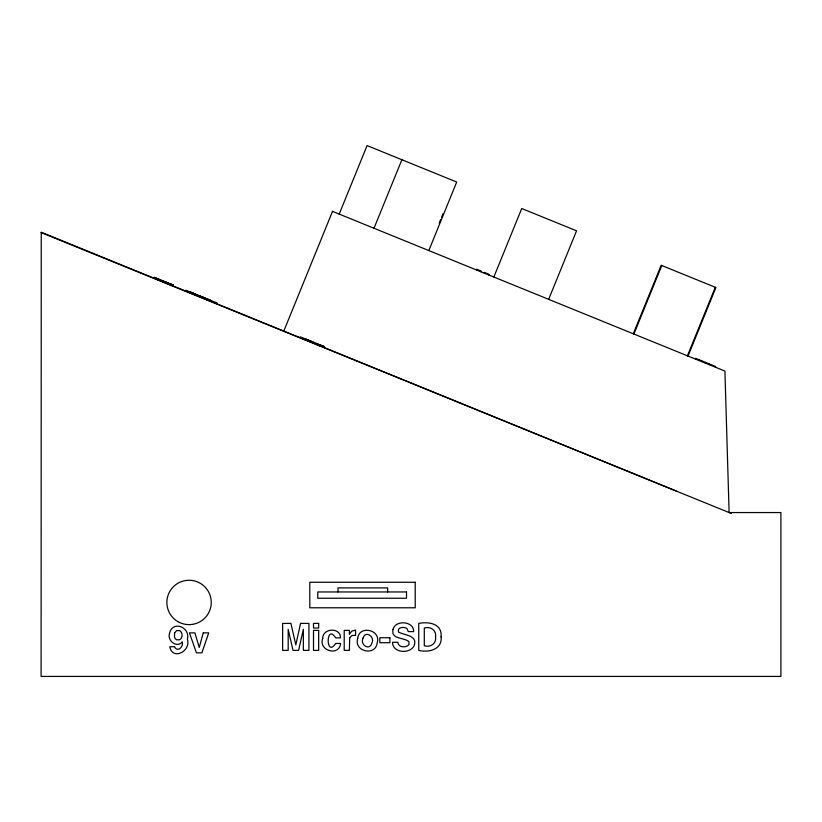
<?xml version="1.0" encoding="UTF-8"?>
<svg xmlns="http://www.w3.org/2000/svg" width="822" height="822" viewBox="0 0 822 822"><rect width="100%" height="100%" fill="white"/><g stroke="black" fill="none" stroke-linecap="round" stroke-linejoin="round"><path stroke-width="1.23" d="M332.345 211.305L724.912 371.071L729.114 512.558L780.9 512.558L780.9 676.424L41.1 676.424L41.244 232.205L676.105 490.991M154.197 277.374L153.92 278.062L154.104 277.343L173.36 285.183L173.082 285.861M153.991 278.093L154.413 277.466M154.187 278.175L154.474 277.497M154.331 278.237L154.618 277.548M154.526 278.309L154.762 277.61M154.639 278.36L154.916 277.672M155.091 278.545L155.358 277.846M155.317 278.637L155.594 277.949M155.769 278.822L156.057 278.134M156.057 278.935L156.406 278.278M156.468 279.1L156.755 278.422M156.642 279.172L156.93 278.494M156.838 279.254L157.125 278.566M157.002 279.316L157.279 278.637M157.105 279.357L157.341 278.658M157.197 279.398L157.464 278.709M158.379 279.079L158.101 279.768L158.502 279.131M158.286 279.84L158.564 279.151M158.543 279.953L158.831 279.264M158.759 280.035L159.036 279.346M159.17 280.199L159.417 279.501M159.304 280.261L159.581 279.572M159.889 280.497L160.167 279.809M160.043 280.559L160.321 279.87M160.67 280.816L161.009 280.148M161.184 281.021L161.502 280.353M162.396 281.514L162.633 280.816M162.581 281.586L162.931 280.929M163.023 281.771L163.301 281.083M163.177 281.833L163.455 281.145M163.629 282.018L163.907 281.33M164.256 282.275L164.544 281.586M164.585 282.408L164.862 281.72M164.924 282.542L165.201 281.864M165.181 282.645L165.407 281.946M165.818 282.11L165.541 282.789L165.931 282.152M166.054 283.004L166.342 282.316M166.332 283.117L166.609 282.429M166.476 283.179L166.743 282.48M166.64 283.241L166.917 282.552L166.743 283.282M166.948 283.364L167.226 282.686M168.027 283.806L168.305 283.117M168.233 283.888L168.387 283.158M168.418 283.97L168.674 283.271M168.633 284.052L168.911 283.364M168.777 284.114L169.055 283.426M168.931 284.176L169.178 283.477M169.127 284.258L169.414 283.569M169.281 284.32L169.599 283.652M169.671 284.474L169.907 283.775M169.733 284.504L170.103 283.847M169.897 284.566L170.144 283.867M170.216 284.7L170.534 284.032M170.442 284.792L170.719 284.104M170.616 284.864L170.884 284.165M170.709 284.895L170.966 284.207M170.863 284.957L171.14 284.278M171.551 285.244L171.829 284.556M172.435 284.802L172.219 285.511L172.548 284.854M172.445 285.604L172.723 284.915M172.702 285.707L172.949 285.008L172.774 285.737M172.98 285.82L173.195 285.111M185.577 290.947L185.854 290.258L217.029 302.948L216.751 303.637M186.378 291.276L186.656 290.587M190.159 292.817L190.591 292.19L190.365 292.899M190.519 292.961L190.796 292.272M190.632 293.012L190.981 292.355M190.899 293.115L191.074 292.385M190.961 293.146L191.249 292.457M191.156 293.218L191.526 292.57M191.321 293.29L191.598 292.601M191.454 293.341L191.742 292.663M191.608 293.403L191.886 292.714M191.947 293.546L192.225 292.858M192.071 293.588L192.348 292.909M192.235 293.66L192.574 292.992M192.615 293.814L192.831 293.105M192.841 293.906L193.088 293.207M193.098 294.009L193.386 293.331M193.324 294.101L193.55 293.392M193.437 294.153L193.756 293.475L193.56 294.204M194.28 294.492L194.557 293.803M194.393 294.543L194.68 293.855M194.547 294.605L194.845 293.927M194.896 294.738L195.174 294.06M194.927 294.759L195.246 294.081M195.071 294.81L195.4 294.142M195.585 294.225L195.379 294.944L195.8 294.317M195.595 295.026L195.831 294.327M196.068 295.221L196.427 294.564M196.314 295.324L196.561 294.625M196.437 295.365L196.684 294.677M196.55 295.417L196.828 294.728L196.674 295.468M196.951 295.581L197.126 294.851M197.013 295.601L197.29 294.923M197.403 295.766L197.681 295.077M197.486 295.797L197.876 295.16M198.534 296.218L198.708 295.499M198.708 296.29L198.986 295.612M198.821 296.341L199.099 295.653M198.914 296.382L199.191 295.694M199.201 296.495L199.479 295.807M199.366 296.557L199.643 295.879M199.633 296.67L199.869 295.971M200.147 296.886L200.434 296.197M200.434 296.999L200.712 296.31M200.609 297.071L200.887 296.382M200.753 297.122L201.03 296.444M201.205 297.307L201.524 296.639M201.359 297.369L201.637 296.691M202.51 297.841L202.787 297.153M202.654 297.903L202.921 297.215M202.808 297.965L203.085 297.276M203.034 298.057L203.435 297.42M203.281 298.15L203.589 297.482M203.435 298.222L203.712 297.533M203.661 298.304L203.938 297.626M204.205 298.53L204.473 297.841M204.37 298.602L204.647 297.913M204.462 298.633L204.75 297.954M204.894 298.006L204.668 298.715L205.027 298.067M205.089 298.889L205.366 298.201M205.305 298.982L205.644 298.314L205.5 299.054M205.603 299.105L205.849 298.396M206.61 299.506L206.887 298.828M207.031 298.879L206.784 299.578L207.144 298.931M207.041 299.681L207.319 299.002M207.226 299.763L207.473 299.064M207.401 299.835L207.678 299.146M207.504 299.876L207.771 299.177M207.668 299.938L207.956 299.259M208.449 300.256L208.696 299.557M208.624 300.328L208.901 299.64M208.901 300.441L209.199 299.763M209.137 300.533L209.415 299.855M209.322 300.616L209.548 299.907M209.425 300.657L209.713 299.968M209.651 300.749L209.929 300.061M209.672 300.76L209.949 300.071M283.857 330.947L332.52 211.377M339.198 214.09L367.085 145.576L456.703 182.042L428.817 250.566M300.102 337.554L300.379 336.876L324.063 346.514L323.786 347.203M304.53 339.363L304.808 338.674M305.044 339.568L305.322 338.89M305.558 338.983L305.281 339.671L305.63 339.013M305.794 339.876L306.144 339.219L305.959 339.948M306.442 340.144L306.719 339.455M306.585 340.195L306.863 339.517M307.038 340.38L307.315 339.692M307.14 340.421L307.449 339.753M307.366 340.514L307.562 339.794M307.418 340.534L307.726 339.866M307.541 340.585L307.911 339.938M307.993 340.77L308.25 340.072M308.065 340.801L308.342 340.113M308.229 340.863L308.497 340.174M308.373 340.925L308.969 340.37M309.462 341.366L309.74 340.688M309.596 341.428L309.873 340.74M310.336 340.925L310.048 341.613L310.439 340.966M310.274 341.705L310.562 341.017M310.397 341.747L310.665 341.058M310.624 341.839L310.911 341.161M311.291 342.116L311.528 341.407M312.298 341.726L312.093 342.445L312.442 341.777M312.432 342.579L312.72 341.89M312.637 342.661L312.925 341.983M314.158 343.277L314.436 342.589M314.292 343.339L314.538 342.64M316.295 344.151L316.665 343.504M318.186 344.921L318.525 344.254M319.275 345.363L319.553 344.675M319.83 345.589L320.107 344.901M320.097 345.692L320.446 345.045M320.241 345.754L320.529 345.076M320.467 345.846L320.744 345.158M320.559 345.887L320.96 345.25M322.152 346.535L322.419 345.846M322.347 346.617L322.635 345.928M323.046 346.894L323.323 346.216M323.375 347.028L323.652 346.35M323.549 347.1L323.827 346.411M323.621 347.131L323.878 346.442M374 228.259L401.886 159.735M439.195 223.122L440.633 219.577M441.599 217.214L443.037 213.669M476.39 269.935L476.668 269.246L481.291 271.126L481.014 271.815M484.137 273.079L484.415 272.401L489.028 274.281L488.751 274.959M493.847 277.035L521.734 208.511L576.551 230.828L548.664 299.342M633.3 333.794L661.186 265.27L715.9 287.536L688.014 356.06M633.906 334.04L661.792 265.516M687.418 355.813L715.304 287.289M695.309 359.029L695.587 358.341L715.674 366.52L715.397 367.198M698.844 360.468L699.121 359.779M701.546 361.567L701.824 360.879M705.081 363.005L705.368 362.317M705.625 363.232L705.913 362.543M709.17 364.67L709.448 363.982M41.1 232.544L731.375 513.483M387.614 591.953L387.614 587.884L338.017 587.884L338.017 591.953M187.416 639.156C191.218 651.106 172.558 660.919 169.784 646.729L174.767 646.729L174.994 647.767C178.6 652.195 183.614 646.041 182.237 641.818C177.1 648.62 166.876 640.667 169.527 633.351C172.476 620.096 190.427 626.97 187.416 639.156M435.547 636.906C436.657 643.492 430.409 647.726 424.296 645.743L424.296 628.029C430.43 626.035 436.657 630.32 435.547 636.906M322.727 638.386C318.155 650.89 339.332 656.747 340.616 643.451L335.664 643.451C325.656 658.699 325.728 622.418 335.664 637.872L340.472 637.872C340.791 627.083 322.645 627.957 322.727 638.386M441.095 636.865C442.555 649.431 428.55 652.925 418.747 650.377L418.747 623.405C428.981 621.411 442.298 623.672 441.095 636.865M357.724 638.314C353.45 651.456 375.49 656.603 377.154 643.071C381.542 629.827 359.265 624.628 357.724 638.314M393.029 629.385C390.676 639.701 404.188 637.204 409.017 641.715L408.935 644.674C406.212 648.096 397.982 647.592 397.869 642.301L392.505 642.301C392.361 652.925 409.459 654.24 413.898 646.154C418.542 635.19 404.383 635.396 398.423 632.026L398.475 629.375C400.386 626.775 404.403 627.042 406.962 628.46L408.329 631.625L413.651 631.625C414.062 620.939 395.341 619.696 393.029 629.385M174.541 633.207L174.541 637.256L175.322 638.807L176.545 639.793L179.741 639.793C182.957 637.954 182.905 632.478 179.741 630.618L176.504 630.618L174.541 633.207M363.067 638.067C359.533 644.469 369.54 651.281 371.811 643.266C375.418 636.803 365.297 629.971 363.067 638.067M349.679 637.769L349.391 650.377L344.213 650.377L344.213 630.392L349.391 630.392L349.391 634.327L351.682 631.173L355.566 630.104L355.566 635.365L351.95 635.498L349.679 637.769M300.554 623.405L295.817 644.859L290.926 623.405L282.645 623.405L282.645 650.377L288.183 650.377L288.183 629.354L293.033 650.377L298.592 650.377L303.359 629.354L303.359 650.377L308.908 650.377L308.908 623.405L300.554 623.405M203.27 632.868L199.243 647.479L194.917 632.868L189.44 632.868L196.427 652.843L201.863 652.843L208.747 632.868L203.27 632.868M415.223 582.264L309.802 582.264L309.802 607.787L415.223 607.787L415.223 582.264M406.52 591.953L317.744 591.953L317.744 598.241L406.52 598.241L406.52 591.953M318.679 623.405L313.501 623.405L313.501 628.029L318.679 628.029L318.679 623.405M318.679 630.392L313.501 630.392L313.501 650.377L318.679 650.377L318.679 630.392M389.895 637.728L379.836 637.728L379.836 642.712L389.895 642.712L389.895 637.728M177.963 621.668A22.194 22.194 0 0 0 211.254 602.444A22.194 22.194 0 0 0 177.963 583.23A22.194 22.194 0 0 0 177.963 621.668"/></g></svg>
